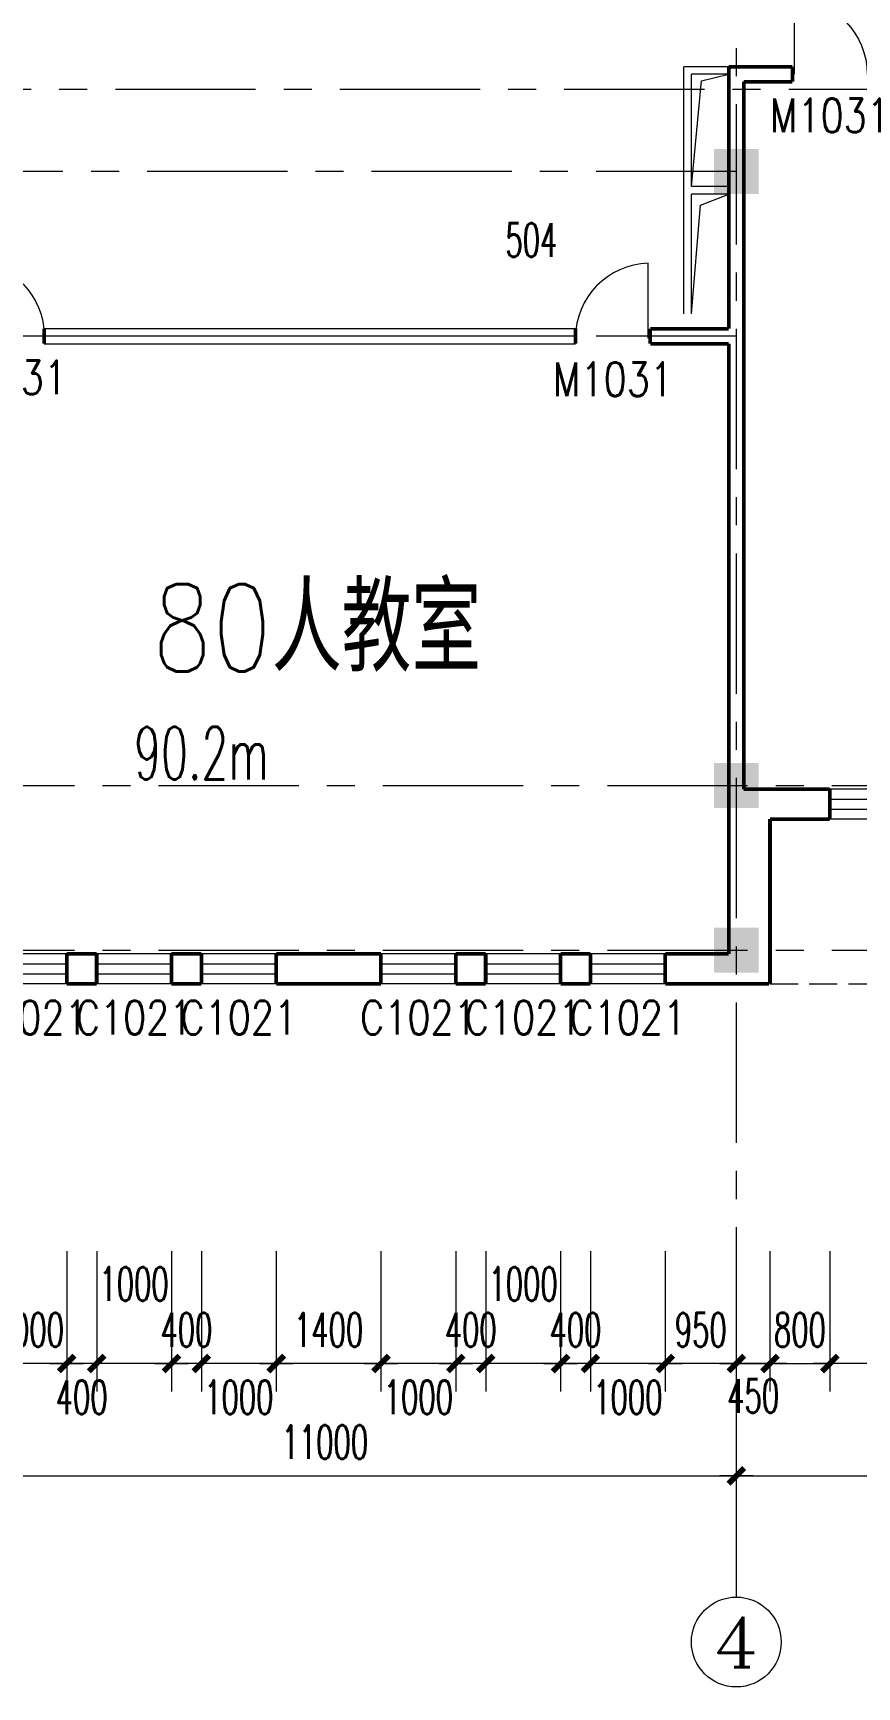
# Model space of a CAD drawing. Extents: x 1575758 to 1999219, y -897052 to -636879.
# Drawn here: x 1899748 to 1910760, y -720350 to -698258 of the extents above; entities that cross this region are included whole.
import ezdxf
from ezdxf.enums import TextEntityAlignment as Align

# ---------------------------------------------------------------- set-up
doc = ezdxf.new("R2010")
doc.units = 0
doc.header["$LTSCALE"] = 1500
doc.header["$MEASUREMENT"] = 0
doc.linetypes.add('CENTER', pattern=[2, 1.25, -0.25, 0.25, -0.25])
doc.linetypes.add('DASH', pattern=[0.35, 0.25, -0.1])
doc.layers.get('0').update_dxf_attribs({"linetype": 'CONTINUOUS', "lineweight": 5})
doc.layers.get('DEFPOINTS').update_dxf_attribs({"linetype": 'CONTINUOUS', "lineweight": 5})
for name, color, linetype, lineweight in [('AXIS', 7, 'CONTINUOUS', 5), ('AXIS_TEXT', 7, 'CONTINUOUS', 5), ('COLUMN', 7, 'CONTINUOUS', 5), ('DOTE', 7, 'CENTER', 5), ('OTHER', 7, 'CONTINUOUS', 5), ('PUB_DIM', 7, 'CONTINUOUS', 5), ('U型玻璃', 7, 'CONTINUOUS', 5), ('WALL', 7, 'CONTINUOUS', 5), ('WINDOW', 7, 'CONTINUOUS', 0), ('WINDOW_TEXT', 7, 'CONTINUOUS', 5), ('我的', 7, 'CONTINUOUS', 5), ('管井', 7, 'CONTINUOUS', 5), ('虚线', 7, 'DASH', 5)]:
    doc.layers.add(name, color=color, linetype=linetype, lineweight=lineweight)
doc.styles.add('_SIMPLEX', font='SIMPLEX.shx', dxfattribs={"width": 0.6})
doc.styles.add('COMPLEX', font='COMPLEX')
doc.styles.add('DIM_FONT', font='romans.shx', dxfattribs={"width": 0.6})
doc.styles.add('H1', font='romans.shx', dxfattribs={"width": 1.2, "bigfont": 'hztxt.shx'})
doc.styles.add('SIMPLEX', font='SIMPLEX.SHX', dxfattribs={"width": 0.6})
doc.dimstyles.new('NORMAL', dxfattribs={"dimscale": 1.5, "dimtxt": 300, "dimasz": 1, "dimexe": 250, "dimexo": 300, "dimgap": 150, "dimtad": 1, "dimdec": 0, "dimdsep": 46, "dimtxsty": 'DIM_FONT', "dimblk1": '_DIMX', "dimblk2": '_DIMX', "dimsah": 1, "dimcen": 2.5, "dimdle": 0.3, "dimclrd": 256, "dimclre": 256, "dimclrt": 256, "dimadec": 0, "dimazin": 0, "dimtfac": 1, "dimtdec": 0, "dimtix": 1, "dimtmove": 2, "dimatfit": 3, "dimldrblk": '_DIMX', "dimfxl": 1, "dimtvp": 1, "dimtolj": 1, "dimtzin": 0, "dimlwd": -1, "dimlwe": -1, "dimarcsym": 0})

# ---------------------------------------------------------------- blocks, each defined once
blk = doc.blocks.new('_FZH')
blk.add_solid([(0.5, -0.5), (-0.5, -0.5), (0.5, 0.5), (-0.5, 0.5)])
blk = doc.blocks.new('M_A2ZXL')
blk.add_line((-0.472, 0), (-0.472, -1))
blk.add_arc((-0.5, 0), 1, 271.6231, 0)
blk = doc.blocks.new('_WBLK')
for p, q in [((-0.5, 0.5), (0.5, 0.5)), ((0.5, 0.1667), (-0.5, 0.1667)), ((0.5, -0.1667), (-0.5, -0.1667)), ((-0.5, -0.5), (0.5, -0.5))]:
    blk.add_line(p, q)
at = {"layer": 'WINDOW_TEXT', "style": 'SIMPLEX', "flags": 9}
blk.add_attdef('A', text='', height=1, dxfattribs=at).set_placement((0, 1.5), align=Align.MIDDLE)
blk = doc.blocks.new('_DIMX')
blk.add_line((-150, 0), (150, 0))
at = {"const_width": 50}
blk.add_lwpolyline([(-70, -70), (70, 70)], dxfattribs=at)
blk = doc.blocks.new('*D1274')
at = {"layer": 'AXIS'}
for p, q in [((1909148, -714530), (1909148, -717905)), ((1920348, -714530), (1920348, -717905)), ((1909149, -717530), (1920346, -717530))]:
    blk.add_line(p, q, dxfattribs=at)
at = {"layer": 'DEFPOINTS', "color": 0, "lineweight": 5}
for p in [(1909148, -714080), (1920348, -714080), (1920348, -717530)]:
    blk.add_point(p, dxfattribs=at)
at = {"layer": 'AXIS', "xscale": 1.5, "yscale": 1.5, "zscale": 1.5, "rotation": 180}
blk.add_blockref('_DIMX', (1909148, -717530), dxfattribs=at)
at = {"layer": 'AXIS', "xscale": 1.5, "yscale": 1.5, "zscale": 1.5}
blk.add_blockref('_DIMX', (1920348, -717530), dxfattribs=at)
at = {"layer": 'AXIS', "insert": (1914748, -717080), "char_height": 450, "attachment_point": 5, "style": 'DIM_FONT'}
blk.add_mtext('\\A1;11200', dxfattribs=at)
blk = doc.blocks.new('*D1278')
at = {"layer": 'AXIS'}
for p, q in [((1898148, -714565), (1898148, -717905)), ((1909148, -714530), (1909148, -717905)), ((1898149, -717530), (1909146, -717530))]:
    blk.add_line(p, q, dxfattribs=at)
at = {"layer": 'DEFPOINTS', "color": 0, "lineweight": 5}
for p in [(1898148, -714115), (1909148, -714080), (1909148, -717530)]:
    blk.add_point(p, dxfattribs=at)
at = {"layer": 'AXIS', "xscale": 1.5, "yscale": 1.5, "zscale": 1.5, "rotation": 180}
blk.add_blockref('_DIMX', (1898148, -717530), dxfattribs=at)
at = {"layer": 'AXIS', "xscale": 1.5, "yscale": 1.5, "zscale": 1.5}
blk.add_blockref('_DIMX', (1909148, -717530), dxfattribs=at)
at = {"layer": 'AXIS', "insert": (1903648, -717080), "char_height": 450, "attachment_point": 5, "style": 'DIM_FONT'}
blk.add_mtext('\\A1;11000', dxfattribs=at)
blk = doc.blocks.new('_AXISO')
blk.add_circle((0, 0), 0.5)
at = {"layer": 'AXIS_TEXT', "style": 'COMPLEX', "width": 1.041667}
blk.add_attdef('A', text='', height=0.56, dxfattribs=at).set_placement((-0.25, -0.28), (0.25, -0.28), align=Align.FIT)
blk = doc.blocks.new('*D1279')
at = {"layer": 'DEFPOINTS', "color": 0, "lineweight": 5}
for p in [(1908198, -714080), (1909148, -714080), (1908198, -716030)]:
    blk.add_point(p, dxfattribs=at)
at = {"layer": 'PUB_DIM'}
for p, q in [((1908198, -714530), (1908198, -716405)), ((1909148, -714530), (1909148, -716405)), ((1908196, -716030), (1908195, -716030)), ((1909148, -716030), (1908198, -716030)), ((1909149, -716030), (1909151, -716030))]:
    blk.add_line(p, q, dxfattribs=at)
at = {"layer": 'PUB_DIM', "xscale": 1.5, "yscale": 1.5, "zscale": 1.5}
for p, rotation in [((1908198, -716030), 359.999999999986), ((1909148, -716030), 179.999999999986)]:
    blk.add_blockref('_DIMX', p, dxfattribs=dict(at, rotation=rotation))
at = {"layer": 'PUB_DIM', "insert": (1908673, -715580), "char_height": 450, "attachment_point": 5, "style": 'DIM_FONT'}
blk.add_mtext('\\A1;950', dxfattribs=at)
blk = doc.blocks.new('*D1280')
at = {"layer": 'DEFPOINTS', "color": 0, "lineweight": 5}
for p in [(1907198, -714080), (1908198, -714080), (1907198, -716030)]:
    blk.add_point(p, dxfattribs=at)
at = {"layer": 'PUB_DIM'}
for p, q in [((1907198, -714530), (1907198, -716405)), ((1908198, -714530), (1908198, -716405)), ((1908196, -716030), (1907199, -716030))]:
    blk.add_line(p, q, dxfattribs=at)
at = {"layer": 'PUB_DIM', "xscale": 1.5, "yscale": 1.5, "zscale": 1.5}
for p, rotation in [((1907198, -716030), 179.9999999999866), ((1908198, -716030), 359.9999999999867)]:
    blk.add_blockref('_DIMX', p, dxfattribs=dict(at, rotation=rotation))
at = {"layer": 'PUB_DIM', "insert": (1907698, -716480), "char_height": 450, "attachment_point": 5, "style": 'DIM_FONT'}
blk.add_mtext('\\A1;1000', dxfattribs=at)
blk = doc.blocks.new('*D1281')
at = {"layer": 'DEFPOINTS', "color": 0, "lineweight": 5}
for p in [(1906798, -714080), (1907198, -714080), (1906798, -716030)]:
    blk.add_point(p, dxfattribs=at)
at = {"layer": 'PUB_DIM'}
for p, q in [((1906798, -714530), (1906798, -716405)), ((1907198, -714530), (1907198, -716405)), ((1906796, -716030), (1906795, -716030)), ((1907198, -716030), (1906798, -716030)), ((1907199, -716030), (1907201, -716030))]:
    blk.add_line(p, q, dxfattribs=at)
at = {"layer": 'PUB_DIM', "xscale": 1.5, "yscale": 1.5, "zscale": 1.5}
blk.add_blockref('_DIMX', (1906798, -716030), dxfattribs=at)
at = {"layer": 'PUB_DIM', "xscale": 1.5, "yscale": 1.5, "zscale": 1.5, "rotation": 180}
blk.add_blockref('_DIMX', (1907198, -716030), dxfattribs=at)
at = {"layer": 'PUB_DIM', "insert": (1906998, -715580), "char_height": 450, "attachment_point": 5, "style": 'DIM_FONT'}
blk.add_mtext('\\A1;400', dxfattribs=at)
blk = doc.blocks.new('*D1282')
at = {"layer": 'DEFPOINTS', "color": 0, "lineweight": 5}
for p in [(1905798, -714080), (1906798, -714080), (1905798, -716030)]:
    blk.add_point(p, dxfattribs=at)
at = {"layer": 'PUB_DIM'}
for p, q in [((1905798, -714530), (1905798, -716405)), ((1906798, -714530), (1906798, -716405)), ((1906796, -716030), (1905799, -716030))]:
    blk.add_line(p, q, dxfattribs=at)
at = {"layer": 'PUB_DIM', "xscale": 1.5, "yscale": 1.5, "zscale": 1.5}
for p, rotation in [((1905798, -716030), 179.9999999999866), ((1906798, -716030), 359.9999999999867)]:
    blk.add_blockref('_DIMX', p, dxfattribs=dict(at, rotation=rotation))
at = {"layer": 'PUB_DIM', "insert": (1906298, -714967), "char_height": 450, "attachment_point": 5, "style": 'DIM_FONT'}
blk.add_mtext('\\A1;1000', dxfattribs=at)
blk = doc.blocks.new('*D1283')
at = {"layer": 'DEFPOINTS', "color": 0, "lineweight": 5}
for p in [(1905398, -714080), (1905798, -714080), (1905398, -716030)]:
    blk.add_point(p, dxfattribs=at)
at = {"layer": 'PUB_DIM'}
for p, q in [((1905398, -714530), (1905398, -716405)), ((1905798, -714530), (1905798, -716405)), ((1905396, -716030), (1905395, -716030)), ((1905798, -716030), (1905398, -716030)), ((1905799, -716030), (1905801, -716030))]:
    blk.add_line(p, q, dxfattribs=at)
at = {"layer": 'PUB_DIM', "xscale": 1.5, "yscale": 1.5, "zscale": 1.5}
for p, rotation in [((1905398, -716030), 359.9999999999833), ((1905798, -716030), 179.9999999999833)]:
    blk.add_blockref('_DIMX', p, dxfattribs=dict(at, rotation=rotation))
at = {"layer": 'PUB_DIM', "insert": (1905598, -715580), "char_height": 450, "attachment_point": 5, "style": 'DIM_FONT'}
blk.add_mtext('\\A1;400', dxfattribs=at)
blk = doc.blocks.new('*D1284')
at = {"layer": 'DEFPOINTS', "color": 0, "lineweight": 5}
for p in [(1904398, -714080), (1905398, -714080), (1904398, -716030)]:
    blk.add_point(p, dxfattribs=at)
at = {"layer": 'PUB_DIM'}
for p, q in [((1904398, -714530), (1904398, -716405)), ((1905398, -714530), (1905398, -716405)), ((1905396, -716030), (1904399, -716030))]:
    blk.add_line(p, q, dxfattribs=at)
at = {"layer": 'PUB_DIM', "xscale": 1.5, "yscale": 1.5, "zscale": 1.5}
for p, rotation in [((1904398, -716030), 179.9999999999866), ((1905398, -716030), 359.9999999999867)]:
    blk.add_blockref('_DIMX', p, dxfattribs=dict(at, rotation=rotation))
at = {"layer": 'PUB_DIM', "insert": (1904898, -716480), "char_height": 450, "attachment_point": 5, "style": 'DIM_FONT'}
blk.add_mtext('\\A1;1000', dxfattribs=at)
blk = doc.blocks.new('*D1285')
at = {"layer": 'DEFPOINTS', "color": 0, "lineweight": 5}
for p in [(1902998, -714080), (1904398, -714080), (1902998, -716030)]:
    blk.add_point(p, dxfattribs=at)
at = {"layer": 'PUB_DIM'}
for p, q in [((1902998, -714530), (1902998, -716405)), ((1904398, -714530), (1904398, -716405)), ((1904396, -716030), (1902999, -716030))]:
    blk.add_line(p, q, dxfattribs=at)
at = {"layer": 'PUB_DIM', "xscale": 1.5, "yscale": 1.5, "zscale": 1.5}
for p, rotation in [((1902998, -716030), 179.9999999999857), ((1904398, -716030), 359.9999999999857)]:
    blk.add_blockref('_DIMX', p, dxfattribs=dict(at, rotation=rotation))
at = {"layer": 'PUB_DIM', "insert": (1903698, -715580), "char_height": 450, "attachment_point": 5, "style": 'DIM_FONT'}
blk.add_mtext('\\A1;1400', dxfattribs=at)
blk = doc.blocks.new('*D1286')
at = {"layer": 'DEFPOINTS', "color": 0, "lineweight": 5}
for p in [(1901998, -714080), (1902998, -714080), (1901998, -716030)]:
    blk.add_point(p, dxfattribs=at)
at = {"layer": 'PUB_DIM'}
for p, q in [((1901998, -714530), (1901998, -716405)), ((1902998, -714530), (1902998, -716405)), ((1902996, -716030), (1901999, -716030))]:
    blk.add_line(p, q, dxfattribs=at)
at = {"layer": 'PUB_DIM', "xscale": 1.5, "yscale": 1.5, "zscale": 1.5}
for p, rotation in [((1901998, -716030), 179.9999999999933), ((1902998, -716030), 359.9999999999933)]:
    blk.add_blockref('_DIMX', p, dxfattribs=dict(at, rotation=rotation))
at = {"layer": 'PUB_DIM', "insert": (1902498, -716480), "char_height": 450, "attachment_point": 5, "style": 'DIM_FONT'}
blk.add_mtext('\\A1;1000', dxfattribs=at)
blk = doc.blocks.new('*D1287')
at = {"layer": 'DEFPOINTS', "color": 0, "lineweight": 5}
for p in [(1901598, -714080), (1901998, -714080), (1901598, -716030)]:
    blk.add_point(p, dxfattribs=at)
at = {"layer": 'PUB_DIM'}
for p, q in [((1901598, -714530), (1901598, -716405)), ((1901998, -714530), (1901998, -716405)), ((1901596, -716030), (1901595, -716030)), ((1901998, -716030), (1901598, -716030)), ((1901999, -716030), (1902001, -716030))]:
    blk.add_line(p, q, dxfattribs=at)
at = {"layer": 'PUB_DIM', "xscale": 1.5, "yscale": 1.5, "zscale": 1.5}
for p, rotation in [((1901598, -716030), 359.9999999999833), ((1901998, -716030), 179.9999999999833)]:
    blk.add_blockref('_DIMX', p, dxfattribs=dict(at, rotation=rotation))
at = {"layer": 'PUB_DIM', "insert": (1901798, -715580), "char_height": 450, "attachment_point": 5, "style": 'DIM_FONT'}
blk.add_mtext('\\A1;400', dxfattribs=at)
blk = doc.blocks.new('*D1288')
at = {"layer": 'DEFPOINTS', "color": 0, "lineweight": 5}
for p in [(1900598, -714080), (1901598, -714080), (1900598, -716030)]:
    blk.add_point(p, dxfattribs=at)
at = {"layer": 'PUB_DIM'}
for p, q in [((1900598, -714530), (1900598, -716405)), ((1901598, -714530), (1901598, -716405)), ((1901596, -716030), (1900599, -716030))]:
    blk.add_line(p, q, dxfattribs=at)
at = {"layer": 'PUB_DIM', "xscale": 1.5, "yscale": 1.5, "zscale": 1.5}
for p, rotation in [((1900598, -716030), 179.9999999999866), ((1901598, -716030), 359.9999999999867)]:
    blk.add_blockref('_DIMX', p, dxfattribs=dict(at, rotation=rotation))
at = {"layer": 'PUB_DIM', "insert": (1901098, -714967), "char_height": 450, "attachment_point": 5, "style": 'DIM_FONT'}
blk.add_mtext('\\A1;1000', dxfattribs=at)
blk = doc.blocks.new('*D1289')
at = {"layer": 'DEFPOINTS', "color": 0, "lineweight": 5}
for p in [(1900198, -714080), (1900598, -714080), (1900198, -716030)]:
    blk.add_point(p, dxfattribs=at)
at = {"layer": 'PUB_DIM'}
for p, q in [((1900198, -714530), (1900198, -716405)), ((1900598, -714530), (1900598, -716405)), ((1900196, -716030), (1900195, -716030)), ((1900598, -716030), (1900198, -716030)), ((1900599, -716030), (1900601, -716030))]:
    blk.add_line(p, q, dxfattribs=at)
at = {"layer": 'PUB_DIM', "xscale": 1.5, "yscale": 1.5, "zscale": 1.5}
blk.add_blockref('_DIMX', (1900198, -716030), dxfattribs=at)
at = {"layer": 'PUB_DIM', "xscale": 1.5, "yscale": 1.5, "zscale": 1.5, "rotation": 180}
blk.add_blockref('_DIMX', (1900598, -716030), dxfattribs=at)
at = {"layer": 'PUB_DIM', "insert": (1900398, -716480), "char_height": 450, "attachment_point": 5, "style": 'DIM_FONT'}
blk.add_mtext('\\A1;400', dxfattribs=at)
blk = doc.blocks.new('*D1290')
at = {"layer": 'DEFPOINTS', "color": 0, "lineweight": 5}
for p in [(1899198, -714080), (1900198, -714080), (1899198, -716030)]:
    blk.add_point(p, dxfattribs=at)
at = {"layer": 'PUB_DIM'}
for p, q in [((1899198, -714530), (1899198, -716405)), ((1900198, -714530), (1900198, -716405)), ((1899196, -716030), (1899195, -716030)), ((1900198, -716030), (1899198, -716030)), ((1900199, -716030), (1900201, -716030))]:
    blk.add_line(p, q, dxfattribs=at)
at = {"layer": 'PUB_DIM', "xscale": 1.5, "yscale": 1.5, "zscale": 1.5}
for p, rotation in [((1899198, -716030), 359.9999999999867), ((1900198, -716030), 179.9999999999866)]:
    blk.add_blockref('_DIMX', p, dxfattribs=dict(at, rotation=rotation))
at = {"layer": 'PUB_DIM', "insert": (1899698, -715580), "char_height": 450, "attachment_point": 5, "style": 'DIM_FONT'}
blk.add_mtext('\\A1;1000', dxfattribs=at)
blk = doc.blocks.new('*D1296')
at = {"layer": 'DEFPOINTS', "color": 0, "lineweight": 5}
for p in [(1909598, -714080), (1910398, -714080), (1910398, -716030)]:
    blk.add_point(p, dxfattribs=at)
at = {"layer": 'PUB_DIM'}
for p, q in [((1909598, -714530), (1909598, -716405)), ((1910398, -714530), (1910398, -716405)), ((1909596, -716030), (1909595, -716030)), ((1909598, -716030), (1910398, -716030)), ((1910399, -716030), (1910401, -716030))]:
    blk.add_line(p, q, dxfattribs=at)
at = {"layer": 'PUB_DIM', "xscale": 1.5, "yscale": 1.5, "zscale": 1.5}
blk.add_blockref('_DIMX', (1909598, -716030), dxfattribs=at)
at = {"layer": 'PUB_DIM', "xscale": 1.5, "yscale": 1.5, "zscale": 1.5, "rotation": 180}
blk.add_blockref('_DIMX', (1910398, -716030), dxfattribs=at)
at = {"layer": 'PUB_DIM', "insert": (1909998, -715580), "char_height": 450, "attachment_point": 5, "style": 'DIM_FONT'}
blk.add_mtext('\\A1;800', dxfattribs=at)
blk = doc.blocks.new('*D1297')
at = {"layer": 'DEFPOINTS', "color": 0, "lineweight": 5}
for p in [(1910398, -714080), (1914298, -714080), (1910398, -716030)]:
    blk.add_point(p, dxfattribs=at)
at = {"layer": 'PUB_DIM'}
for p, q in [((1910398, -714530), (1910398, -716405)), ((1914298, -714530), (1914298, -716405)), ((1914296, -716030), (1910399, -716030))]:
    blk.add_line(p, q, dxfattribs=at)
at = {"layer": 'PUB_DIM', "xscale": 1.5, "yscale": 1.5, "zscale": 1.5}
for p, rotation in [((1910398, -716030), 179.9999999999966), ((1914298, -716030), 359.9999999999966)]:
    blk.add_blockref('_DIMX', p, dxfattribs=dict(at, rotation=rotation))
at = {"layer": 'PUB_DIM', "insert": (1912348, -715580), "char_height": 450, "attachment_point": 5, "style": 'DIM_FONT'}
blk.add_mtext('\\A1;3900', dxfattribs=at)
blk = doc.blocks.new('*D1319')
at = {"layer": 'DEFPOINTS', "color": 0, "lineweight": 5}
for p in [(1909148, -714080), (1909598, -714080), (1909598, -716030)]:
    blk.add_point(p, dxfattribs=at)
at = {"layer": 'PUB_DIM'}
for p, q in [((1909148, -714530), (1909148, -716405)), ((1909598, -714530), (1909598, -716405)), ((1909146, -716030), (1909145, -716030)), ((1909148, -716030), (1909598, -716030)), ((1909599, -716030), (1909601, -716030))]:
    blk.add_line(p, q, dxfattribs=at)
at = {"layer": 'PUB_DIM', "xscale": 1.5, "yscale": 1.5, "zscale": 1.5}
blk.add_blockref('_DIMX', (1909148, -716030), dxfattribs=at)
at = {"layer": 'PUB_DIM', "xscale": 1.5, "yscale": 1.5, "zscale": 1.5, "rotation": 180}
blk.add_blockref('_DIMX', (1909598, -716030), dxfattribs=at)
at = {"layer": 'PUB_DIM', "insert": (1909373, -716462), "char_height": 450, "attachment_point": 5, "style": 'DIM_FONT'}
blk.add_mtext('\\A1;450', dxfattribs=at)

msp = doc.modelspace()

# ---------------------------------------------------------------- linework, layer by layer
at = {"layer": 'AXIS'}
msp.add_line((1909147.8, -717091.1), (1909147.8, -719150), dxfattribs=at)
at = {"layer": 'DOTE'}
for p, q in [((1909147.8, -696207.9), (1909147.8, -719249.1)), ((1888847.8, -699008), (1973903.2, -699008)), ((1909147.8, -700108), (1886424.4, -700108)), ((1909147.8, -702308), (1886424.4, -702308)), ((1886424.4, -708308), (1973903.2, -708308)), ((1886424.4, -710508), (1973903.2, -710508))]:
    msp.add_line(p, q, dxfattribs=at)
at = {"layer": 'OTHER'}
for points in [[(1908547.8, -700308), (1908681.6, -698895.8), (1909047.8, -698808)], [(1908547.8, -702008), (1908670.5, -700556.2), (1909047.8, -700408)]]:
    msp.add_lwpolyline(points, dxfattribs=at)
at = {"layer": 'U型玻璃'}
for p, q in [((1906997.8, -702208), (1899897.8, -702208)), ((1906997.8, -702308), (1899897.8, -702308)), ((1899897.8, -702408), (1906997.8, -702408))]:
    msp.add_line(p, q, dxfattribs=at)
at = {"layer": 'U型玻璃', "const_width": 50}
for points in [[(1899897.8, -702208), (1899897.8, -702408)], [(1906997.8, -702208), (1906997.8, -702408)]]:
    msp.add_lwpolyline(points, dxfattribs=at)
at = {"layer": 'WALL', "const_width": 50}
for points in [[(1909047.8, -702208), (1909047.8, -698708)], [(1909897.8, -698708), (1909047.8, -698708)], [(1909897.8, -698708), (1909897.8, -698908)], [(1909247.8, -708358), (1909247.8, -698908)], [(1909897.8, -698908), (1909247.8, -698908)], [(1907997.8, -702208), (1907997.8, -702408)], [(1909047.8, -702208), (1907997.8, -702208)], [(1907997.8, -702408), (1909047.8, -702408)], [(1909047.8, -702408), (1909047.8, -710558)], [(1910397.8, -708358), (1909247.8, -708358)], [(1910397.8, -708758), (1910397.8, -708358)], [(1909597.8, -708758), (1909597.8, -710958)], [(1910397.8, -708758), (1909597.8, -708758)], [(1900197.8, -710958), (1900197.8, -710558)], [(1900197.8, -710558), (1900597.8, -710558)], [(1900597.8, -710958), (1900597.8, -710558)], [(1901597.8, -710958), (1901597.8, -710558)], [(1901597.8, -710558), (1901997.8, -710558)], [(1901997.8, -710958), (1901997.8, -710558)], [(1902997.8, -710958), (1902997.8, -710558)], [(1902997.8, -710558), (1904397.8, -710558)], [(1904397.8, -710958), (1904397.8, -710558)], [(1905397.8, -710958), (1905397.8, -710558)], [(1905397.8, -710558), (1905797.8, -710558)], [(1905797.8, -710958), (1905797.8, -710558)], [(1906797.8, -710958), (1906797.8, -710558)], [(1906797.8, -710558), (1907197.8, -710558)], [(1907197.8, -710958), (1907197.8, -710558)], [(1908197.8, -710958), (1908197.8, -710558)], [(1908197.8, -710558), (1909047.8, -710558)], [(1900597.8, -710958), (1900197.8, -710958)], [(1901997.8, -710958), (1901597.8, -710958)], [(1904397.8, -710958), (1902997.8, -710958)], [(1905797.8, -710958), (1905397.8, -710958)], [(1907197.8, -710958), (1906797.8, -710958)], [(1909586.9, -710958), (1908197.8, -710958)]]:
    msp.add_lwpolyline(points, dxfattribs=at)
at = {"layer": '管井'}
for p, q in [((1909047.8, -698708), (1908447.8, -698708)), ((1908447.8, -702008), (1908447.8, -698708)), ((1909047.8, -698808), (1908547.8, -698808)), ((1908547.8, -700308), (1908547.8, -698808)), ((1909047.8, -700308), (1908547.8, -700308)), ((1909047.8, -700408), (1908547.8, -700408)), ((1908547.8, -702008), (1908547.8, -700408))]:
    msp.add_line(p, q, dxfattribs=at)
at = {"layer": '虚线'}
msp.add_line((1909597.8, -710958), (1969547.8, -710958), dxfattribs=at)

# ---------------------------------------------------------------- block references
at = {"layer": 'AXIS'}
ref = msp.add_blockref('_AXISO', (1909147.8, -719750), dxfattribs=dict(at, xscale=1200, yscale=1200, zscale=1200))
ref.add_attrib('A', '4', dxfattribs={"layer": 'AXIS_TEXT', "height": 672, "style": 'COMPLEX', "width": 1.171875}).set_placement((1908847.8, -720086), (1909447.8, -720086), align=Align.FIT)
at = {"layer": 'COLUMN', "yscale": 600, "zscale": 600}
for p, xscale in [((1909147.8, -700108), 600), ((1909147.8, -708308), -600), ((1909147.8, -710508), 600), ((1909147.8, -710508), -600)]:
    msp.add_blockref('_FZH', p, dxfattribs=dict(at, xscale=xscale))
at = {"layer": 'WINDOW'}
ref = msp.add_blockref('M_A2ZXL', (1910397.8, -698808.1), dxfattribs=dict(at, xscale=-1000, yscale=1000, zscale=1000, rotation=180))
ref.add_attrib('A', 'M1031', dxfattribs={"layer": 'WINDOW_TEXT', "height": 450, "style": '_SIMPLEX', "width": 0.8, "flags": 8}).set_placement((1910397.8, -699358.1, -300246.1), align=Align.MIDDLE)
ref = msp.add_blockref('M_A2ZXL', (1899397.8, -702308), dxfattribs=dict(at, xscale=-1000, yscale=1000, zscale=1000, rotation=180))
ref.add_attrib('A', 'M1031', dxfattribs={"layer": 'WINDOW_TEXT', "height": 450, "style": '_SIMPLEX', "width": 0.8, "flags": 8}).set_placement((1899397.8, -702858), align=Align.MIDDLE)
ref = msp.add_blockref('M_A2ZXL', (1907497.8, -702331.6), dxfattribs=dict(at, xscale=1000, yscale=1000, zscale=1000, rotation=180))
ref.add_attrib('A', 'M1031', dxfattribs={"layer": 'WINDOW_TEXT', "height": 450, "style": '_SIMPLEX', "width": 0.8, "flags": 8}).set_placement((1907497.8, -702881.6), align=Align.MIDDLE)
ref = msp.add_blockref('_WBLK', (1912347.8, -708558), dxfattribs=dict(at, xscale=3900, yscale=400.0000000572763, zscale=3900, rotation=180))
ref.add_attrib('A', 'C3921', dxfattribs={"layer": 'WINDOW_TEXT', "height": 450, "style": '_SIMPLEX', "width": 0.8, "flags": 8}).set_placement((1912347.8, -709208), align=Align.MIDDLE)
ref = msp.add_blockref('_WBLK', (1899697.8, -710758), dxfattribs=dict(at, xscale=1000, yscale=399.9999998378335, zscale=1000, rotation=180))
ref.add_attrib('A', 'C1021', dxfattribs={"layer": 'WINDOW_TEXT', "height": 450, "style": '_SIMPLEX', "width": 0.8, "flags": 8}).set_placement((1899697.8, -711408), align=Align.MIDDLE)
ref = msp.add_blockref('_WBLK', (1901097.8, -710758), dxfattribs=dict(at, xscale=1000, yscale=399.9999998398125, zscale=1000, rotation=180))
ref.add_attrib('A', 'C1021', dxfattribs={"layer": 'WINDOW_TEXT', "height": 450, "style": '_SIMPLEX', "width": 0.8, "flags": 8}).set_placement((1901097.8, -711408), align=Align.MIDDLE)
ref = msp.add_blockref('_WBLK', (1902497.8, -710758), dxfattribs=dict(at, xscale=1000, yscale=399.9999998416752, zscale=1000, rotation=180))
ref.add_attrib('A', 'C1021', dxfattribs={"layer": 'WINDOW_TEXT', "height": 450, "style": '_SIMPLEX', "width": 0.8, "flags": 8}).set_placement((1902497.8, -711408), align=Align.MIDDLE)
ref = msp.add_blockref('_WBLK', (1904897.8, -710758), dxfattribs=dict(at, xscale=1000, yscale=399.9999998423737, zscale=1000, rotation=180))
ref.add_attrib('A', 'C1021', dxfattribs={"layer": 'WINDOW_TEXT', "height": 450, "style": '_SIMPLEX', "width": 0.8, "flags": 8}).set_placement((1904897.8, -711408), align=Align.MIDDLE)
ref = msp.add_blockref('_WBLK', (1906297.8, -710758), dxfattribs=dict(at, xscale=1000, yscale=399.9999998442363, zscale=1000, rotation=180))
ref.add_attrib('A', 'C1021', dxfattribs={"layer": 'WINDOW_TEXT', "height": 450, "style": '_SIMPLEX', "width": 0.8, "flags": 8}).set_placement((1906297.8, -711408), align=Align.MIDDLE)
ref = msp.add_blockref('_WBLK', (1907697.8, -710758), dxfattribs=dict(at, xscale=1000, yscale=399.9999998462154, zscale=1000, rotation=180))
ref.add_attrib('A', 'C1021', dxfattribs={"layer": 'WINDOW_TEXT', "height": 450, "style": '_SIMPLEX', "width": 0.8, "flags": 8}).set_placement((1907697.8, -711408), align=Align.MIDDLE)

# ---------------------------------------------------------------- texts
at = {"layer": '我的', "lineweight": 0, "style": 'H1', "width": 0.8}
msp.add_text('80人教室', height=1166.4, dxfattribs=at).set_placement((1901340.2, -706785.6))
at = {"layer": '我的', "color": 0, "lineweight": 5, "attachment_point": 1, "style": 'DIM_FONT'}
for s, insert, char_height, width in [('504', (1906061.9, -700796.9), 450, 1894.64), ('{\\C3;90.2m}', (1901098.3, -707527.1), 700, 4437.64)]:
    msp.add_mtext(s, dxfattribs=dict(at, insert=insert, char_height=char_height, width=width))

# ---------------------------------------------------------------- dimensions: what is measured, and where the dimension line sits
at = {"layer": 'AXIS'}
for base, p1, p2, picture, middle in [((1909147.8, -717530.1), (1898147.8, -714114.8), (1909147.8, -714080.1), '*D1278', (1903647.8, -717080.1)), ((1920347.8, -717530.1), (1909147.8, -714080.1), (1920347.8, -714080.1), '*D1274', (1914747.8, -717080.1))]:
    dim = msp.add_linear_dim(base=base, p1=p1, p2=p2, dimstyle='NORMAL', dxfattribs=at)
    dim.commit()
    dim.dimension.update_dxf_attribs({"geometry": picture, "text_midpoint": middle})
at = {"layer": 'PUB_DIM'}
for p1, p2, distance, picture, middle in [((1900197.8, -714080.1), (1899197.8, -714080.1), 1950, '*D1290', (1899697.8, -715580.1)), ((1901997.8, -714080.1), (1901597.8, -714080.1), 1950, '*D1287', (1901797.8, -715580.1)), ((1904397.8, -714080.1), (1902997.8, -714080.1), 1950, '*D1285', (1903697.8, -715580.1)), ((1905797.8, -714080.1), (1905397.8, -714080.1), 1950, '*D1283', (1905597.8, -715580.1)), ((1907197.8, -714080.1), (1906797.8, -714080.1), 1950, '*D1281', (1906997.8, -715580.1)), ((1909147.8, -714080.1), (1908197.8, -714080.1), 1950, '*D1279', (1908672.8, -715580.1)), ((1909597.8, -714080.1), (1910397.8, -714080.1), -1950, '*D1296', (1909997.8, -715580.1)), ((1914297.8, -714080.1), (1910397.8, -714080.1), 1950, '*D1297', (1912347.8, -715580.1))]:
    dim = msp.add_aligned_dim(p1=p1, p2=p2, distance=distance, dimstyle='NORMAL', dxfattribs=at)
    dim.commit()
    dim.dimension.update_dxf_attribs({"geometry": picture, "text_midpoint": middle})
for base, p1, p2, angle, picture, middle in [((1900197.8, -716030.1), (1900597.8, -714080.1), (1900197.8, -714080.1), 180, '*D1289', (1900397.8, -716480.1)), ((1900597.8, -716030.1), (1901597.8, -714080.1), (1900597.8, -714080.1), 180, '*D1288', (1901097.8, -714967.2)), ((1901997.8, -716030.1), (1902997.8, -714080.1), (1901997.8, -714080.1), 180, '*D1286', (1902497.8, -716480.1)), ((1904397.8, -716030.1), (1905397.8, -714080.1), (1904397.8, -714080.1), 180, '*D1284', (1904897.8, -716480.1)), ((1905797.8, -716030.1), (1906797.8, -714080.1), (1905797.8, -714080.1), 180, '*D1282', (1906297.8, -714967.2)), ((1907197.8, -716030.1), (1908197.8, -714080.1), (1907197.8, -714080.1), 180, '*D1280', (1907697.8, -716480.1)), ((1909597.8, -716030.1), (1909147.8, -714080.1), (1909597.8, -714080.1), 0, '*D1319', (1909372.8, -716462.1))]:
    dim = msp.add_linear_dim(base=base, p1=p1, p2=p2, angle=angle, dimstyle='NORMAL', dxfattribs=at)
    dim.commit()
    dim.dimension.update_dxf_attribs({"geometry": picture, "text_midpoint": middle, "dimtype": 161})

doc.saveas('drawing.dxf')
